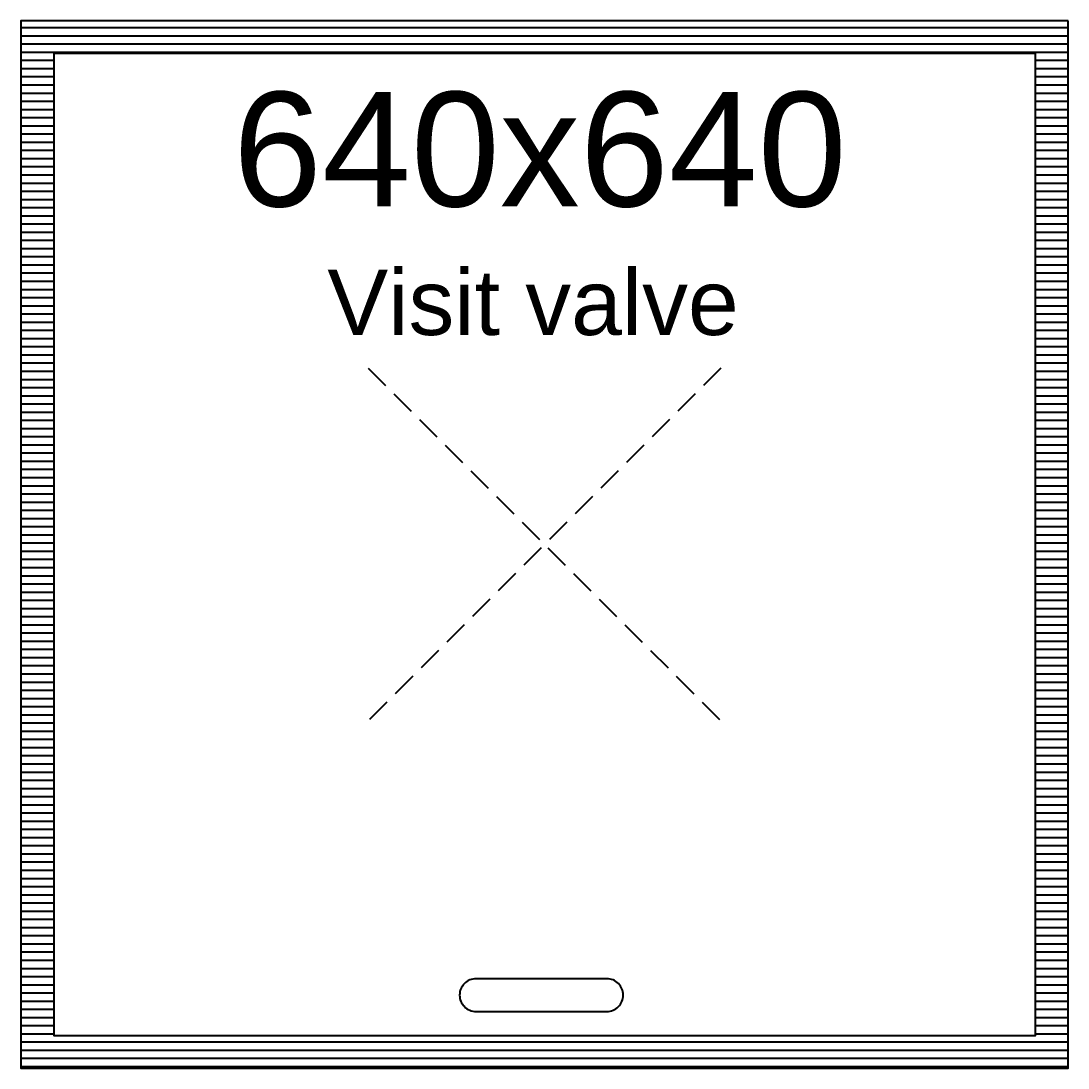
# Model space of a CAD drawing. Header units: millimetres. Extents: x 2822564 to 2991989, y -324396 to -253399.
# Drawn here: x 2845301 to 2845941, y -313481 to -312841 of the extents above; entities that cross this region are included whole.
import ezdxf

# ---------------------------------------------------------------- set-up
doc = ezdxf.new("R2010")
doc.units = ezdxf.units.MM
doc.linetypes.add('CHEEEEEN', pattern=[0.37, 0.25, -0.12])
doc.layers.add('DARICHE BAZDID', color=7, linetype='Continuous')

# ---------------------------------------------------------------- blocks, each defined once
blk = doc.blocks.new('DARICHE 60x60')
at = {"layer": 'DARICHE BAZDID', "ltscale": 10, "true_color": 0xf7f281}
h = blk.add_hatch(dxfattribs=at)
h.set_pattern_fill('_USER', color=51, scale=5, pattern_type=0)
h.set_pattern_definition([(0, (0, 0), (0, 5), [])])
h.paths.add_polyline_path([(2836849.06, -315572.43), (2836209.06, -315572.43), (2836209.06, -316212.43), (2836849.06, -316212.43)])
h.paths.add_polyline_path([(2836829.06, -315592.43), (2836229.06, -315592.43), (2836229.06, -316192.43), (2836829.06, -316192.43)], flags=16)
at = {"layer": 'DARICHE BAZDID', "ltscale": 10, "true_color": 0xed1f24}
h = blk.add_hatch(dxfattribs=at)
h.set_pattern_fill('JIS_RC_30', color=240, scale=5)
h.set_pattern_definition([(45, (1e-07, -80), (-106.066017, 106.066017), []), (45, (5, -80), (-106.066017, 106.066017), []), (45, (10, -80), (-106.066017, 106.066017), [])])
edge = h.paths.add_edge_path()
edge.add_line((2836567.16, -316157.83), (2836487.16, -316157.83))
edge.add_arc((2836487.16, -316167.83), 10, 90, 180)
edge.add_arc((2836487.16, -316167.83), 10, 180, 270)
edge.add_line((2836487.16, -316177.83), (2836567.16, -316177.83))
edge.add_arc((2836567.16, -316167.83), 10, 270, 360)
edge.add_arc((2836567.16, -316167.83), 10, 0, 90)
at = {"layer": 'DARICHE BAZDID', "linetype": 'CHEEEEEN', "ltscale": 60}
for p, q in [((2836636.86, -315784.63), (2836421.26, -316000.23)), ((2836421.26, -315784.63), (2836636.86, -316000.23))]:
    blk.add_line(p, q, dxfattribs=at)
at = {"layer": 'DARICHE BAZDID', "ltscale": 10}
for points in [[(2836849.06, -315572.43), (2836209.06, -315572.43), (2836209.06, -316212.43), (2836849.06, -316212.43)], [(2836829.06, -315592.43), (2836229.06, -315592.43), (2836229.06, -316192.43), (2836829.06, -316192.43)]]:
    blk.add_lwpolyline(points, close=True, dxfattribs=at)
blk.add_lwpolyline([(2836567.16, -316157.83), (2836487.16, -316157.83, 0.414214), (2836477.16, -316167.83), (2836477.16, -316167.83, 0.414214), (2836487.16, -316177.83), (2836567.16, -316177.83, 0.414214), (2836577.16, -316167.83), (2836577.16, -316167.83, 0.414214)], format="xyb", close=True, dxfattribs=at)
at = {"layer": 'DARICHE BAZDID', "ltscale": 0.5, "attachment_point": 1}
for s, insert, char_height in [('{\\fArial|b0|i0|c178|p34;\\C252;\\c9999763;640x640}', (2836338.63, -315615.8), 70), ('{\\fArial|b0|i0|c178|p34;\\C252;\\c9999763;Visit valve}', (2836396.29, -315724.39), 40)]:
    blk.add_mtext_dynamic_manual_height_columns(s, width=18881.2485, gutter_width=1, heights=[1508.01], dxfattribs=dict(at, insert=insert, char_height=char_height))

msp = doc.modelspace()

# ---------------------------------------------------------------- block references
msp.add_blockref('DARICHE 60x60', (9092.27, 2731.49))

doc.saveas('drawing.dxf')
